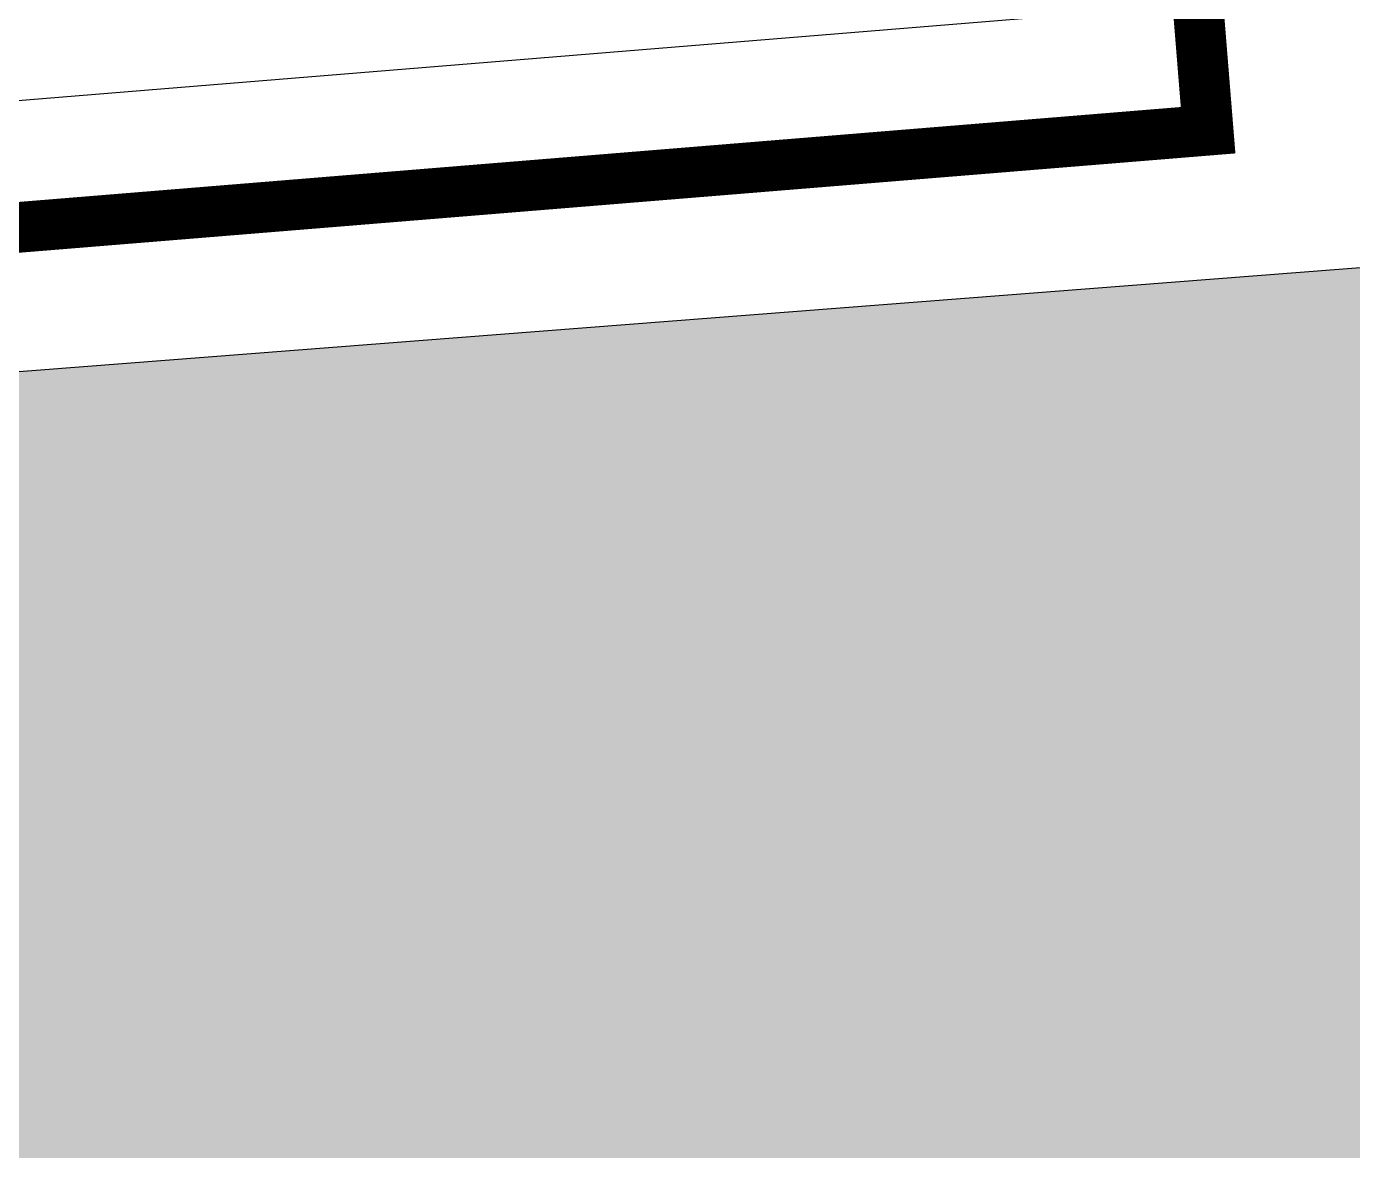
# Model space of a CAD drawing. Header units: metres. Extents: x 1956498 to 1957612, y 2277909 to 2278547.
# Drawn here: x 1957456.8 to 1957462.03, y 2278059.77 to 2278064.2 of the extents above; entities that cross this region are included whole.
import ezdxf
from ezdxf.enums import TextEntityAlignment as Align

# ---------------------------------------------------------------- set-up
doc = ezdxf.new("R2010")
doc.units = ezdxf.units.M
doc.layers.add('UBS-100-Clôture', color=30, linetype='LIMITE1')
doc.layers.add('UBS-100-Postes', color=8, linetype='Continuous')
doc.layers.add('UBS-100-Piste DFCI à créer', color=7, linetype='Continuous', true_color=0xbb8c7c)
doc.styles.get("Standard").update_dxf_attribs({"font": 'verdana.ttf'})
doc.linetypes.add('LIMITE1', pattern='A,6.35,-2.54,[133,ltypeshp.shx,S=2.54,R=0,X=-2.54,Y=0],-2.54,25.4', length=36.83)

# ---------------------------------------------------------------- blocks, each defined once
blk = doc.blocks.new('PdL')
at = {"color": 17, "transparency": 33554687}
blk.add_lwpolyline([(-7.5992, -2.45), (6.3008, -2.45, 0.414214), (7.3008, -1.45), (7.3008, 3.75, 0.414214), (6.3008, 4.75), (-7.5992, 4.75, 0.414214), (-8.5992, 3.75), (-8.5992, -1.45, 0.414214)], format="xyb", close=True, dxfattribs=at)
at = {"color": 7, "transparency": 33554687}
blk.add_attdef('NUMERO', text='', height=1, dxfattribs=at).set_placement((3.8334, 0.9778), align=Align.MIDDLE_LEFT)

msp = doc.modelspace()

# ---------------------------------------------------------------- hatches: boundary and pattern name
at = {"layer": 'UBS-100-Piste DFCI à créer', "true_color": 0xd0aea3, "transparency": 33554687}
h = msp.add_hatch(color=253, dxfattribs=at)
h.dxf.hatch_style = 1
edge = h.paths.add_edge_path()
edge.add_line((1957002.7429, 2278172.9572), (1957007.5148, 2278171.4643))
edge.add_line((1957007.5148, 2278171.4643), (1956994.7411, 2278130.6343))
edge.add_line((1956994.7411, 2278130.6343), (1956981.9674, 2278089.8042))
edge.add_line((1956981.9674, 2278089.8042), (1956976.7389, 2278052.8783))
edge.add_arc((1956987.6303, 2278051.3361), 11, 171.94089, 274.22212)
edge.add_line((1956988.4401, 2278040.366), (1957103.549, 2278049.0213))
edge.add_line((1957103.549, 2278049.0213), (1957439.7629, 2278061.5214))
edge.add_line((1957439.7629, 2278061.5214), (1957511.3437, 2278067.0837))
edge.add_arc((1957510.4009, 2278078.2082), 11.1644, 274.84442, 375.91103)
edge.add_line((1957521.1376, 2278081.2688), (1957529.1478, 2278054.094))
edge.add_arc((1957517.7677, 2278050.647), 11.8907, 16.8512, 92.17296)
edge.add_line((1957517.3169, 2278062.5292), (1957440.1722, 2278056.5382))
edge.add_line((1957440.1722, 2278056.5382), (1957309.1873, 2278051.6654))
edge.add_arc((1957309.4895, 2278040.7708), 10.8988, 91.58901, 149.83193)
edge.add_arc((1957287.3717, 2278055.875), 15.9327, 272.2941, 322.82597, ccw=False)
edge.add_line((1957288.0095, 2278039.9551), (1957261.962, 2278038.9873))
edge.add_arc((1957261.3547, 2278054.9745), 15.9987, 221.54022, 272.17513, ccw=False)
edge.add_arc((1957240.5807, 2278038.611), 10.5135, 33.18188, 95.97258)
edge.add_line((1957239.4868, 2278049.0674), (1957178.3139, 2278046.7668))
edge.add_arc((1957178.731, 2278035.7747), 11, 92.17296, 149.53857)
edge.add_arc((1957156.5196, 2278051.0443), 16, 272.17296, 322.71232, ccw=False)
edge.add_line((1957157.1263, 2278035.0558), (1957130.2439, 2278034.0819))
edge.add_arc((1957130.5376, 2278050.0792), 16, 221.54239, 268.94789, ccw=False)
edge.add_arc((1957109.5204, 2278033.2038), 11, 34.71614, 91.82692)
edge.add_line((1957109.1697, 2278044.1982), (1957103.7473, 2278044.0252))
edge.add_line((1957103.7473, 2278044.0252), (1956988.8083, 2278035.3796))
edge.add_arc((1956987.6303, 2278051.3361), 16, 171.94089, 274.22212, ccw=False)
edge.add_line((1956971.7883, 2278053.5793), (1956976.9197, 2278089.8197))
edge.add_arc((1956990.2864, 2278087.927), 13.5, 162.62767, 171.94089, ccw=False)
edge.add_line((1956977.4022, 2278091.9579), (1957002.7429, 2278172.9572))

# ---------------------------------------------------------------- linework, layer by layer
at = {"layer": 'UBS-100-Clôture', "color": 30, "ltscale": 0.1, "true_color": 0xf26722, "transparency": 33554687, "const_width": 0.2}
msp.add_lwpolyline([(1957452.1086, 2278234.2083), (1957472.7821, 2278172.7877), (1957482.6039, 2278143.0166), (1957491.4307, 2278124.5394), (1957501.912, 2278087.4138, -0.474925), (1957486.7502, 2278065.8613), (1957466.4448, 2278064.2026), (1957466.2277, 2278066.8838), (1957461.2449, 2278066.4787), (1957461.4622, 2278063.7955), (1957439.4875, 2278062.0005), (1957103.2231, 2278049.5096)], format="xyb", dxfattribs=at)
at = {"layer": 'UBS-100-Piste DFCI à créer', "color": 253, "true_color": 0xd0aea3, "transparency": 33554687}
msp.add_lwpolyline([(1957103.549, 2278049.0213), (1957439.7629, 2278061.5214), (1957511.3437, 2278067.0837, 0.471986), (1957521.1376, 2278081.2688), (1957529.1478, 2278054.094, 0.341021), (1957517.3169, 2278062.5292), (1957440.1722, 2278056.5382), (1957309.1873, 2278051.6654, 0.259749), (1957300.067, 2278046.2479, -0.224131), (1957288.0095, 2278039.9551), (1957261.962, 2278038.9873, -0.224603)], format="xyb", dxfattribs=at)

# ---------------------------------------------------------------- block references
at = {"layer": 'UBS-100-Postes', "transparency": 33554687, "rotation": 4.67003081057383}
msp.add_blockref('PdL', (1957461.127, 2278066.728), dxfattribs=at)

doc.saveas('drawing.dxf')
